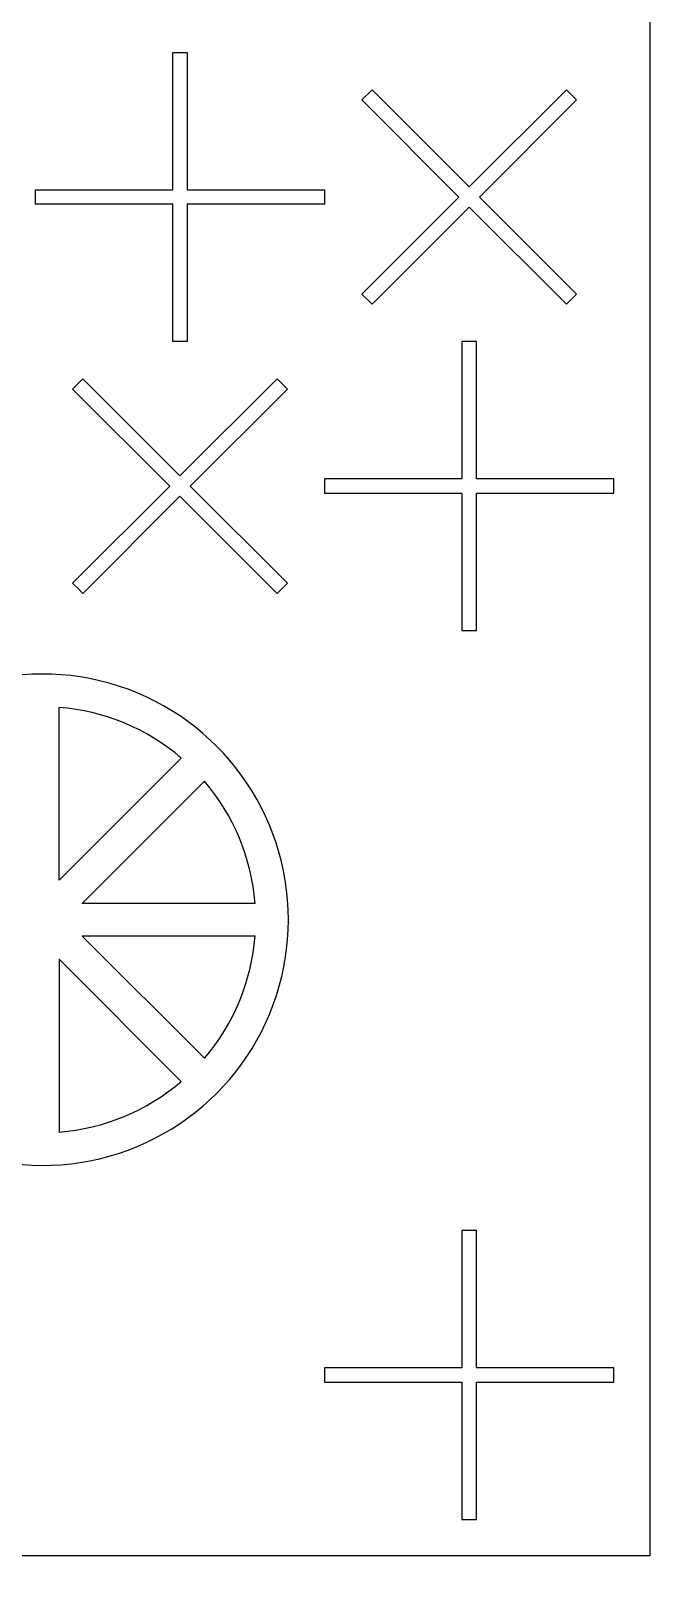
# Model space of a CAD drawing. Header units: inches. Extents: x -271009 to 5700, y -37000 to 38138.
# Drawn here: x -116059 to -113860, y 8628 to 14032 of the extents above; entities that cross this region are included whole.
import ezdxf

# ---------------------------------------------------------------- set-up
doc = ezdxf.new("R2010")
doc.units = ezdxf.units.IN
doc.header["$MEASUREMENT"] = 0

msp = doc.modelspace()

# ---------------------------------------------------------------- linework, layer by layer
for p, q in [((-115560.5, 13474.1), (-115560.5, 13956.3)), ((-115560.5, 13956.3), (-115509.7, 13956.3)), ((-115509.7, 13956.3), (-115509.7, 13474.1)), ((-114896.9, 13789.7), (-114861, 13825.5)), ((-114556, 13448.8), (-114896.9, 13789.7)), ((-114861, 13825.5), (-114520.1, 13484.6)), ((-114520.1, 13484.6), (-114179.2, 13825.5)), ((-114143.3, 13789.7), (-114484.2, 13448.8)), ((-114179.2, 13825.5), (-114143.3, 13789.7)), ((-116042.6, 13423.4), (-116042.6, 13474.1)), ((-116042.6, 13474.1), (-115560.5, 13474.1)), ((-115509.7, 13474.1), (-115027.6, 13474.1)), ((-115027.6, 13474.1), (-115027.6, 13423.4)), ((-115560.5, 13423.4), (-116042.6, 13423.4)), ((-115560.5, 12941.3), (-115560.5, 13423.4)), ((-115027.6, 13423.4), (-115509.7, 13423.4)), ((-115509.7, 13423.4), (-115509.7, 12941.3)), ((-114896.9, 13107.8), (-114556, 13448.8)), ((-114520.1, 13412.9), (-114861, 13072)), ((-114179.2, 13072), (-114520.1, 13412.9)), ((-114484.2, 13448.8), (-114143.3, 13107.8)), ((-114861, 13072), (-114896.9, 13107.8)), ((-114143.3, 13107.8), (-114179.2, 13072)), ((-115509.7, 12941.3), (-115560.5, 12941.3)), ((-114494.8, 12941.3), (-114545.5, 12941.3)), ((-114545.5, 12941.3), (-114545.5, 12459.1)), ((-114494.8, 12459.1), (-114494.8, 12941.3)), ((-115876, 12810.5), (-115911.9, 12774.7)), ((-115535.1, 12469.6), (-115876, 12810.5)), ((-115194.2, 12810.5), (-115535.1, 12469.6)), ((-115158.3, 12774.7), (-115194.2, 12810.5)), ((-115911.9, 12774.7), (-115571, 12433.8)), ((-115499.2, 12433.8), (-115158.3, 12774.7)), ((-115571, 12433.8), (-115911.9, 12092.8)), ((-115158.3, 12092.8), (-115499.2, 12433.8)), ((-115027.6, 12459.1), (-115027.6, 12408.4)), ((-114545.5, 12459.1), (-115027.6, 12459.1)), ((-114012.6, 12459.1), (-114494.8, 12459.1)), ((-114012.6, 12408.4), (-114012.6, 12459.1)), ((-115876, 12057), (-115535.1, 12397.9)), ((-115535.1, 12397.9), (-115194.2, 12057)), ((-115027.6, 12408.4), (-114545.5, 12408.4)), ((-114545.5, 12408.4), (-114545.5, 11926.3)), ((-114494.8, 11926.3), (-114494.8, 12408.4)), ((-114494.8, 12408.4), (-114012.6, 12408.4)), ((-115911.9, 12092.8), (-115894, 12074.9)), ((-115894, 12074.9), (-115876, 12057)), ((-115194.2, 12057), (-115158.3, 12092.8)), ((-114545.5, 11926.3), (-114494.8, 11926.3)), ((-115959.7, 11050.1), (-115959.7, 11656.8)), ((-115530.8, 11479.1), (-115959.7, 11050.1)), ((-115449.4, 11397.7), (-115878.4, 10968.8)), ((-115271.7, 10968.8), (-115878.4, 10968.8)), ((-115271.7, 10853.7), (-115878.4, 10853.7)), ((-115449.4, 10424.8), (-115878.4, 10853.7)), ((-115959.7, 10772.4), (-115959.7, 10165.7)), ((-115530.8, 10343.4), (-115959.7, 10772.4)), ((-114494.8, 9820.1), (-114545.5, 9820.1)), ((-114545.5, 9820.1), (-114545.5, 9338)), ((-114494.8, 9338), (-114494.8, 9820.1)), ((-115027.6, 9338), (-115027.6, 9287.3)), ((-114545.5, 9338), (-115027.6, 9338)), ((-114012.6, 9338), (-114494.8, 9338)), ((-114012.6, 9287.3), (-114012.6, 9338)), ((-115027.6, 9287.3), (-114545.5, 9287.3)), ((-114545.5, 9287.3), (-114545.5, 8805.1)), ((-114494.8, 8805.1), (-114494.8, 9287.3)), ((-114494.8, 9287.3), (-114012.6, 9287.3)), ((-114545.5, 8805.1), (-114494.8, 8805.1))]:
    msp.add_line(p, q)
msp.add_lwpolyline([(-137000, 35000, 6), (-113000, 35000)], format="xyb", close=True)
msp.add_lwpolyline([(-124949.2, 17204.3), (-113885.8, 17204.3), (-113885.8, 8678.3), (-124949.2, 8678.3)], close=True)
for radius, start, end in [(862.7, 216.0319, 143.9681), (747.7, 49.4117, 85.5883), (747.7, 4.4117, 40.5883), (747.7, 319.4117, 355.5883), (747.7, 274.4117, 310.5883)]:
    msp.add_arc((-116017.3, 10911.3), radius, start, end)

doc.saveas('drawing.dxf')
